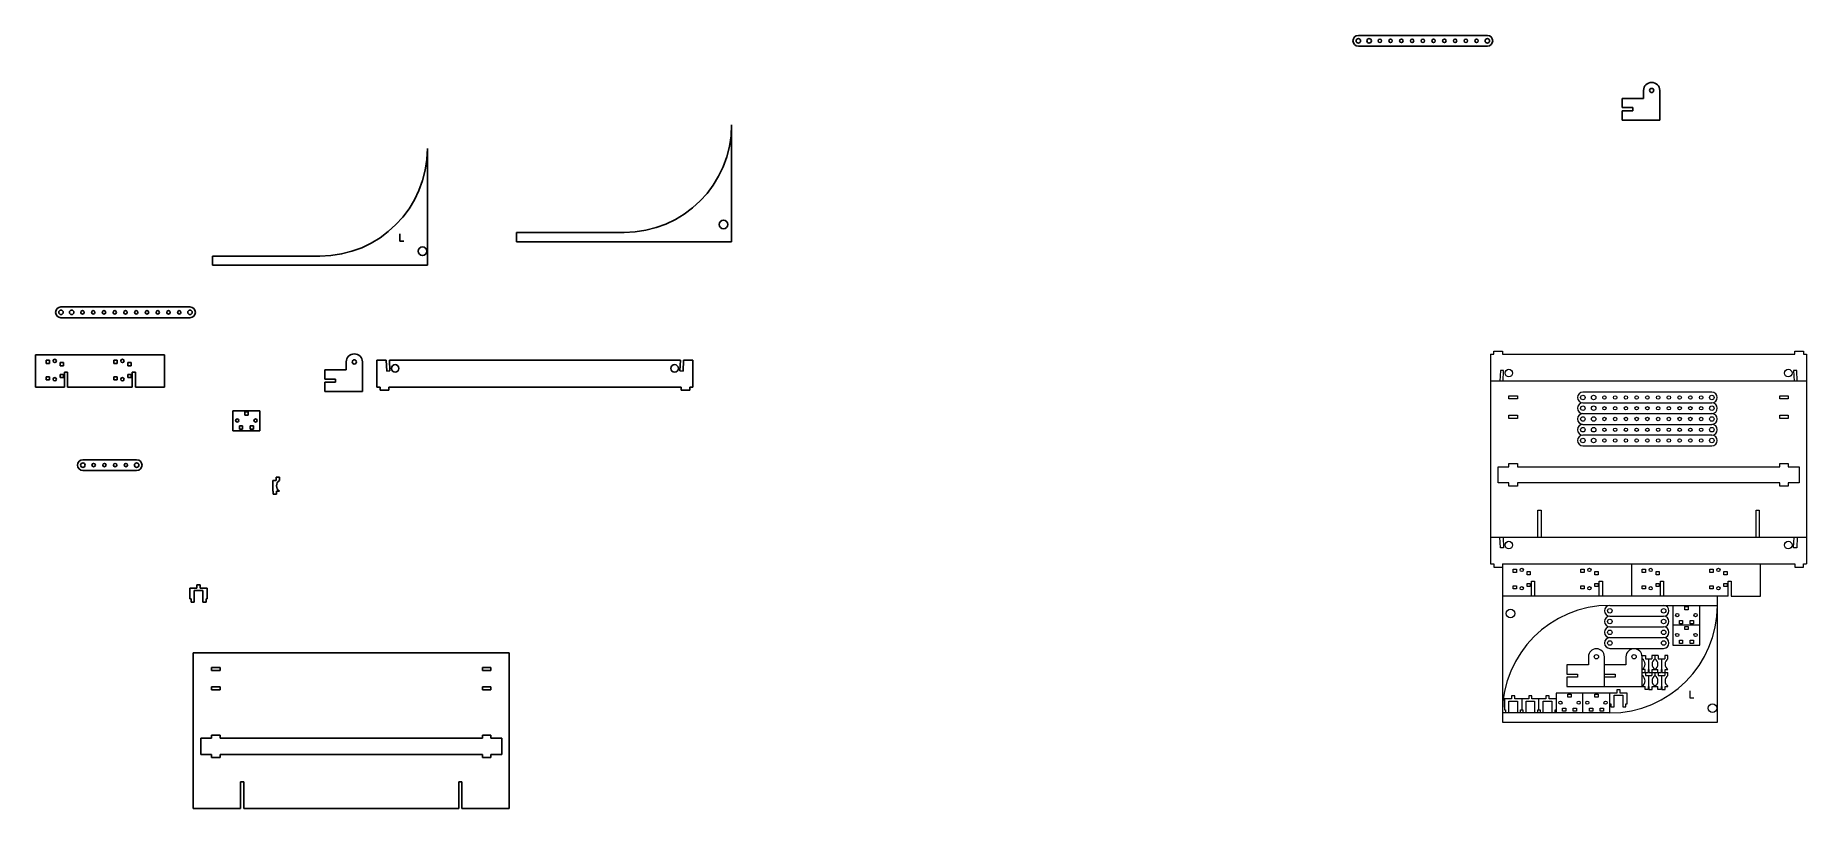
# Model space of a CAD drawing. Header units: millimetres. Extents: x -144 to 1504, y -195 to 524.
import ezdxf

# ---------------------------------------------------------------- set-up
doc = ezdxf.new("R2010")
doc.units = ezdxf.units.MM

msp = doc.modelspace()

# ---------------------------------------------------------------- linework, layer by layer
for p, q in [((1207, 524.2), (1087, 524.2)), ((1087, 514.2), (1207, 514.2)), ((1352.4, 465.5), (1332.4, 465.5)), ((1332.4, 465.5), (1332.4, 457)), ((1352.4, 473), (1352.4, 465.5)), ((1367.4, 445.5), (1367.4, 473)), ((1332.4, 457), (1342.4, 457)), ((1342.4, 454.1), (1332.4, 454.1)), ((1332.4, 454.1), (1332.4, 445.5)), ((1332.4, 445.5), (1367.4, 445.5)), ((1342.4, 457), (1342.4, 454.1)), ((503.9, 332.3), (503.9, 440.9)), ((220.9, 310.4), (220.9, 418.9)), ((195.3, 339.5), (195.3, 332.8)), ((195.3, 332.8), (199.1, 332.8)), ((403.9, 340.9), (303.9, 340.9)), ((303.9, 340.9), (303.9, 332.3)), ((303.9, 332.3), (503.9, 332.3)), ((120.9, 318.9), (20.9, 318.9)), ((20.9, 318.9), (20.9, 310.4)), ((20.9, 310.4), (220.9, 310.4)), ((0, 271.6), (-120, 271.6)), ((-120, 261.6), (0, 261.6)), ((-23.8, 227), (-143.8, 227)), ((-143.8, 227), (-143.8, 196.9)), ((-133.8, 219), (-133.8, 222)), ((-133.8, 222), (-130.8, 222)), ((-130.8, 219), (-133.8, 219)), ((-130.8, 222), (-130.8, 219)), ((-120.8, 219.9), (-117.8, 219.9)), ((-120.8, 216.9), (-120.8, 219.9)), ((-117.8, 216.9), (-120.8, 216.9)), ((-117.8, 219.9), (-117.8, 216.9)), ((-70.8, 222), (-67.8, 222)), ((-70.8, 219), (-70.8, 222)), ((-67.8, 219), (-70.8, 219)), ((-67.8, 222), (-67.8, 219)), ((-57.8, 216.9), (-57.8, 219.9)), ((-57.8, 219.9), (-54.8, 219.9)), ((-54.8, 216.9), (-57.8, 216.9)), ((-54.8, 219.9), (-54.8, 216.9)), ((-23.8, 196.9), (-23.8, 227)), ((145.4, 220.5), (145.4, 213)), ((160.4, 193), (160.4, 220.5)), ((182.6, 222), (173.9, 222)), ((173.9, 222), (173.9, 197)), ((183.1, 212), (182.6, 222)), ((456.3, 222), (185.5, 222)), ((185.5, 222), (186, 212.1)), ((455.8, 212.1), (456.3, 222)), ((459.3, 222), (458.8, 212)), ((467.9, 222), (459.3, 222)), ((467.9, 222), (467.9, 197)), ((-133.8, 206.7), (-130.8, 206.7)), ((-133.8, 203.7), (-133.8, 206.7)), ((-130.8, 203.7), (-133.8, 203.7)), ((-130.8, 206.7), (-130.8, 203.7)), ((-120.8, 208.9), (-117.8, 208.9)), ((-120.8, 205.9), (-120.8, 208.9)), ((-117.8, 205.9), (-120.8, 205.9)), ((-117.8, 208.9), (-117.8, 205.9)), ((-116.7, 211), (-113.8, 211)), ((-116.7, 196.9), (-116.7, 211)), ((-113.8, 211), (-113.8, 196.9)), ((-70.8, 206.7), (-67.8, 206.7)), ((-70.8, 203.7), (-70.8, 206.7)), ((-67.8, 203.7), (-70.8, 203.7)), ((-67.8, 206.7), (-67.8, 203.7)), ((-57.8, 205.9), (-57.8, 208.9)), ((-57.8, 208.9), (-54.8, 208.9)), ((-54.8, 205.9), (-57.8, 205.9)), ((-54.8, 208.9), (-54.8, 205.9)), ((-53.8, 196.9), (-53.8, 211)), ((-53.8, 211), (-50.8, 211)), ((-50.8, 211), (-50.8, 196.9)), ((145.4, 213), (125.4, 213)), ((125.4, 213), (125.4, 204.4)), ((125.4, 204.4), (135.4, 204.4)), ((135.4, 201.5), (125.4, 201.5)), ((125.4, 201.5), (125.4, 193)), ((135.4, 204.4), (135.4, 201.5)), ((186, 212.1), (183.1, 212)), ((458.8, 212), (455.8, 212.1)), ((-143.8, 196.9), (-116.7, 196.9)), ((-113.8, 196.9), (-53.8, 196.9)), ((-50.8, 196.9), (-23.8, 196.9)), ((125.4, 193), (160.4, 193)), ((173.9, 197), (176.9, 197)), ((176.9, 197), (176.9, 194.1)), ((176.9, 194.1), (184.9, 194.1)), ((184.9, 197), (456.9, 197)), ((184.9, 194.1), (184.9, 197)), ((456.9, 197), (456.9, 194.1)), ((456.9, 194.1), (464.9, 194.1)), ((464.9, 194.1), (464.9, 197)), ((464.9, 197), (467.9, 197)), ((65, 175), (40, 175)), ((40, 175), (40, 156.5)), ((51, 174), (54, 174)), ((51, 171), (51, 174)), ((54, 171), (51, 171)), ((54, 174), (54, 171)), ((65, 156.5), (65, 175)), ((40, 156.5), (65, 156.5)), ((46, 158), (46, 161)), ((46, 161), (49, 161)), ((49, 158), (46, 158)), ((49, 161), (49, 158)), ((56, 158), (56, 161)), ((56, 161), (59, 161)), ((59, 158), (56, 158)), ((59, 161), (59, 158)), ((-49.6, 129.5), (-99.6, 129.5)), ((-99.6, 119.5), (-49.6, 119.5)), ((80.2, 110.2), (77.2, 110.2)), ((77.2, 110.2), (77.2, 100.2)), ((77.2, 100.2), (77.5, 100.2)), ((77.5, 100.2), (77.5, 97.5)), ((80.2, 113.2), (80.2, 110.2)), ((83.2, 113.2), (80.2, 113.2)), ((80.5, 97.5), (80.5, 100.2)), ((80.5, 100.2), (83.2, 100.2)), ((83.2, 110.2), (83.2, 113.2)), ((77.5, 97.5), (80.5, 97.5)), ((0, 10), (0, 0)), ((6.5, 10), (0, 10)), ((0, 0), (1, 0)), ((1, 0), (1, -3)), ((4, -3), (4, 8)), ((4, 8), (12, 8)), ((9.5, 13), (6.5, 13)), ((6.5, 13), (6.5, 10)), ((9.5, 10), (9.5, 13)), ((16, 10), (9.5, 10)), ((12, 8), (12, -3)), ((15, 0), (16, 0)), ((15, -3), (15, 0)), ((16, 0), (16, 10)), ((1, -3), (4, -3)), ((12, -3), (15, -3)), ((297, -50), (3, -50)), ((3, -50), (3, -195)), ((20, -63.7), (28, -63.7)), ((20, -66.6), (20, -63.7)), ((28, -63.7), (28, -66.6)), ((272, -66.6), (272, -63.7)), ((272, -63.7), (280, -63.7)), ((280, -63.7), (280, -66.6)), ((297, -50), (297, -195)), ((28, -66.6), (20, -66.6)), ((20, -81.7), (28, -81.7)), ((20, -84.6), (20, -81.7)), ((28, -81.7), (28, -84.6)), ((280, -66.6), (272, -66.6)), ((272, -81.7), (280, -81.7)), ((272, -84.6), (272, -81.7)), ((280, -81.7), (280, -84.6)), ((28, -84.6), (20, -84.6)), ((280, -84.6), (272, -84.6)), ((10, -129.6), (20, -129.6)), ((10, -144.7), (10, -129.6)), ((20, -126.7), (28, -126.7)), ((20, -129.6), (20, -126.7)), ((28, -126.7), (28, -129.6)), ((28, -129.6), (272, -129.6)), ((272, -129.6), (272, -126.7)), ((272, -126.7), (280, -126.7)), ((280, -126.7), (280, -129.6)), ((280, -129.6), (290, -129.6)), ((290, -129.6), (290, -144.7)), ((20, -144.7), (10, -144.7)), ((20, -147.6), (20, -144.7)), ((28, -147.6), (20, -147.6)), ((272, -144.7), (28, -144.7)), ((28, -144.7), (28, -147.6)), ((272, -147.6), (272, -144.7)), ((280, -147.6), (272, -147.6)), ((280, -144.7), (280, -147.6)), ((290, -144.7), (280, -144.7)), ((47, -170), (50, -170)), ((47, -195), (47, -170)), ((50, -170), (50, -195)), ((250, -170), (252.9, -170)), ((250, -195), (250, -170)), ((252.9, -170), (252.9, -195)), ((3, -195), (47, -195)), ((50, -195), (250, -195)), ((252.9, -195), (297, -195))]:
    msp.add_line(p, q)
at = {"lineweight": 0}
for p, q in [((1210, 227.6), (1210, 32.6)), ((1210, 227.6), (1213, 227.6)), ((1213, 227.6), (1213, 230.5)), ((1213, 230.5), (1221, 230.5)), ((1221, 230.5), (1221, 227.6)), ((1221, 227.6), (1493, 227.6)), ((1493, 227.6), (1493, 230.5)), ((1493, 230.5), (1501, 230.5)), ((1501, 230.5), (1501, 227.6)), ((1501, 227.6), (1504, 227.6)), ((1504, 227.6), (1504, 32.6)), ((1504, 202.6), (1210, 202.6)), ((1219.2, 212.6), (1218.7, 202.6)), ((1222.1, 212.4), (1219.2, 212.6)), ((1221.6, 202.6), (1222.1, 212.4)), ((1494.8, 212.6), (1491.9, 212.4)), ((1491.9, 212.4), (1492.4, 202.6)), ((1495.4, 202.6), (1494.8, 212.6)), ((1227, 188.9), (1235, 188.9)), ((1227, 186), (1227, 188.9)), ((1235, 186), (1227, 186)), ((1235, 188.9), (1235, 186)), ((1415.9, 192.4), (1295.9, 192.4)), ((1295.9, 182.4), (1415.9, 182.4)), ((1479, 186), (1479, 188.9)), ((1479, 188.9), (1487, 188.9)), ((1487, 186), (1479, 186)), ((1487, 188.9), (1487, 186)), ((1227, 170.9), (1235, 170.9)), ((1227, 168), (1227, 170.9)), ((1235, 168), (1227, 168)), ((1235, 170.9), (1235, 168)), ((1295.9, 172.4), (1415.9, 172.4)), ((1479, 170.9), (1487, 170.9)), ((1479, 168), (1479, 170.9)), ((1487, 168), (1479, 168)), ((1487, 170.9), (1487, 168)), ((1295.9, 162.4), (1415.9, 162.4)), ((1415.9, 152.4), (1295.9, 152.4)), ((1295.9, 142.4), (1415.9, 142.4)), ((1217, 123), (1227, 123)), ((1217, 107.9), (1217, 123)), ((1227, 125.9), (1235, 125.9)), ((1227, 123), (1227, 125.9)), ((1235, 125.9), (1235, 123)), ((1235, 123), (1479, 123)), ((1479, 123), (1479, 125.9)), ((1479, 125.9), (1487, 125.9)), ((1487, 125.9), (1487, 123)), ((1487, 123), (1497, 123)), ((1497, 123), (1497, 107.9)), ((1227, 107.9), (1217, 107.9)), ((1227, 105), (1227, 107.9)), ((1235, 105), (1227, 105)), ((1479, 107.9), (1235, 107.9)), ((1235, 107.9), (1235, 105)), ((1479, 105), (1479, 107.9)), ((1487, 105), (1479, 105)), ((1487, 107.9), (1487, 105)), ((1497, 107.9), (1487, 107.9)), ((1254.1, 82.6), (1257, 82.6)), ((1254.1, 57.6), (1254.1, 82.6)), ((1257, 82.6), (1257, 57.6)), ((1457, 82.6), (1460, 82.6)), ((1457, 57.6), (1457, 82.6)), ((1460, 82.6), (1460, 57.6)), ((1210, 57.6), (1504, 57.6)), ((1219.2, 47.6), (1218.7, 57.6)), ((1221.6, 57.6), (1222.1, 47.7)), ((1491.9, 47.7), (1492.4, 57.6)), ((1495.4, 57.6), (1494.8, 47.6)), ((1222.1, 47.7), (1219.2, 47.6)), ((1494.8, 47.6), (1491.9, 47.7)), ((1210, 32.6), (1213, 32.6)), ((1213, 32.6), (1213, 29.7)), ((1213, 29.7), (1221, 29.7)), ((1221, 32.6), (1493, 32.6)), ((1221, 32.6), (1221, -114.5)), ((1231, 24.6), (1231, 27.6)), ((1231, 27.6), (1234, 27.6)), ((1234, 24.6), (1231, 24.6)), ((1234, 27.6), (1234, 24.6)), ((1244, 25.5), (1247, 25.5)), ((1244, 22.5), (1244, 25.5)), ((1247, 22.5), (1244, 22.5)), ((1247, 25.5), (1247, 22.5)), ((1248.1, 16.6), (1251, 16.6)), ((1248.1, 2.5), (1248.1, 16.6)), ((1251, 16.6), (1251, 2.5)), ((1294, 27.6), (1297, 27.6)), ((1294, 24.6), (1294, 27.6)), ((1297, 24.6), (1294, 24.6)), ((1297, 27.6), (1297, 24.6)), ((1307, 22.5), (1307, 25.5)), ((1307, 25.5), (1310, 25.5)), ((1310, 22.5), (1307, 22.5)), ((1310, 25.5), (1310, 22.5)), ((1311, 2.5), (1311, 16.6)), ((1311, 16.6), (1314, 16.6)), ((1314, 16.6), (1314, 2.5)), ((1341, 32.6), (1341, 2.5)), ((1351, 24.6), (1351, 27.6)), ((1351, 27.6), (1354, 27.6)), ((1354, 24.6), (1351, 24.6)), ((1354, 27.6), (1354, 24.6)), ((1364, 25.5), (1367, 25.5)), ((1364, 22.5), (1364, 25.5)), ((1367, 22.5), (1364, 22.5)), ((1367, 25.5), (1367, 22.5)), ((1368.1, 16.6), (1371, 16.6)), ((1368.1, 2.5), (1368.1, 16.6)), ((1371, 16.6), (1371, 2.5)), ((1414, 27.6), (1417, 27.6)), ((1414, 24.6), (1414, 27.6)), ((1417, 24.6), (1414, 24.6)), ((1417, 27.6), (1417, 24.6)), ((1427, 22.5), (1427, 25.5)), ((1427, 25.5), (1430, 25.5)), ((1430, 22.5), (1427, 22.5)), ((1430, 25.5), (1430, 22.5)), ((1431, 2.5), (1431, 16.6)), ((1431, 16.6), (1434, 16.6)), ((1434, 16.6), (1434, 2.5)), ((1461, 2.5), (1461, 32.6)), ((1493, 32.6), (1493, 29.7)), ((1493, 29.7), (1501, 29.7)), ((1501, 29.7), (1501, 32.6)), ((1501, 32.6), (1504, 32.6)), ((1431, 2.5), (1221, 2.5)), ((1231, 12.3), (1234, 12.3)), ((1231, 9.3), (1231, 12.3)), ((1234, 9.3), (1231, 9.3)), ((1234, 12.3), (1234, 9.3)), ((1244, 14.5), (1247, 14.5)), ((1244, 11.5), (1244, 14.5)), ((1247, 11.5), (1244, 11.5)), ((1247, 14.5), (1247, 11.5)), ((1294, 12.3), (1297, 12.3)), ((1294, 9.3), (1294, 12.3)), ((1297, 9.3), (1294, 9.3)), ((1297, 12.3), (1297, 9.3)), ((1307, 11.5), (1307, 14.5)), ((1307, 14.5), (1310, 14.5)), ((1310, 11.5), (1307, 11.5)), ((1310, 14.5), (1310, 11.5)), ((1351, 12.3), (1354, 12.3)), ((1351, 9.3), (1351, 12.3)), ((1354, 9.3), (1351, 9.3)), ((1354, 12.3), (1354, 9.3)), ((1364, 14.5), (1367, 14.5)), ((1364, 11.5), (1364, 14.5)), ((1367, 11.5), (1364, 11.5)), ((1367, 14.5), (1367, 11.5)), ((1414, 12.3), (1417, 12.3)), ((1414, 9.3), (1414, 12.3)), ((1417, 9.3), (1414, 9.3)), ((1417, 12.3), (1417, 9.3)), ((1421, -114.5), (1421, 2.5)), ((1427, 11.5), (1427, 14.5)), ((1427, 14.5), (1430, 14.5)), ((1430, 11.5), (1427, 11.5)), ((1430, 14.5), (1430, 11.5)), ((1434, 2.5), (1461, 2.5)), ((1321, -6), (1421, -6)), ((1321, -16), (1371, -16)), ((1379.7, -6), (1379.7, -43)), ((1390.7, -7), (1393.7, -7)), ((1390.7, -10), (1390.7, -7)), ((1393.7, -10), (1390.7, -10)), ((1393.7, -7), (1393.7, -10)), ((1404.7, -43), (1404.7, -6)), ((1321, -26), (1371, -26)), ((1404.7, -24.5), (1379.7, -24.5)), ((1385.7, -23), (1385.7, -20)), ((1385.7, -20), (1388.7, -20)), ((1388.7, -23), (1385.7, -23)), ((1388.7, -20), (1388.7, -23)), ((1390.7, -25.5), (1393.7, -25.5)), ((1390.7, -28.5), (1390.7, -25.5)), ((1393.7, -28.5), (1390.7, -28.5)), ((1393.7, -25.5), (1393.7, -28.5)), ((1395.7, -23), (1395.7, -20)), ((1395.7, -20), (1398.7, -20)), ((1398.7, -23), (1395.7, -23)), ((1398.7, -20), (1398.7, -23)), ((1321, -36), (1371, -36)), ((1321, -46), (1371, -46)), ((1379.7, -43), (1404.7, -43)), ((1385.7, -41.5), (1385.7, -38.5)), ((1385.7, -38.5), (1388.7, -38.5)), ((1388.7, -41.5), (1385.7, -41.5)), ((1388.7, -38.5), (1388.7, -41.5)), ((1395.7, -41.5), (1395.7, -38.5)), ((1395.7, -38.5), (1398.7, -38.5)), ((1398.7, -41.5), (1395.7, -41.5)), ((1398.7, -38.5), (1398.7, -41.5)), ((1301, -61.3), (1281, -61.3)), ((1281, -61.3), (1281, -69.9)), ((1301, -53.8), (1301, -61.3)), ((1316, -81.3), (1316, -53.8)), ((1336, -61.3), (1316, -61.3)), ((1336, -53.8), (1336, -61.3)), ((1351, -52.6), (1354, -52.6)), ((1351, -81.3), (1351, -52.6)), ((1353.7, -65.6), (1351, -65.6)), ((1353.7, -68.3), (1353.7, -65.6)), ((1354, -52.6), (1354, -55.6)), ((1354, -55.6), (1360, -55.6)), ((1357.3, -65.6), (1356.7, -65.6)), ((1356.7, -65.6), (1356.7, -68.3)), ((1357, -55.6), (1357, -65.6)), ((1357.3, -65.6), (1357.3, -68.3)), ((1360, -52.6), (1360, -55.6)), ((1366, -52.6), (1360, -52.6)), ((1360.3, -68.3), (1360.3, -65.6)), ((1360.3, -65.6), (1365.7, -65.6)), ((1363, -55.6), (1363, -52.6)), ((1365.7, -68.3), (1365.7, -65.6)), ((1366, -52.6), (1366, -55.6)), ((1366, -55.6), (1372, -55.6)), ((1369.3, -65.6), (1368.7, -65.6)), ((1368.7, -65.6), (1368.7, -68.3)), ((1369, -55.6), (1369, -65.6)), ((1369.3, -65.6), (1369.3, -68.3)), ((1372, -52.6), (1372, -55.6)), ((1375, -52.6), (1372, -52.6)), ((1372.3, -68.3), (1372.3, -65.6)), ((1372.3, -65.6), (1375, -65.6)), ((1375, -55.6), (1375, -52.6)), ((1281, -69.9), (1291, -69.9)), ((1291, -72.8), (1281, -72.8)), ((1281, -72.8), (1281, -81.3)), ((1281, -81.3), (1353.7, -81.3)), ((1291, -69.9), (1291, -72.8)), ((1316, -69.9), (1326, -69.9)), ((1326, -72.8), (1316, -72.8)), ((1326, -69.9), (1326, -72.8)), ((1351, -68.3), (1356.7, -68.3)), ((1353.7, -84.1), (1353.7, -81.3)), ((1354, -68.3), (1354, -71.3)), ((1354, -71.3), (1360, -71.3)), ((1357.3, -81.3), (1356.7, -81.3)), ((1356.7, -81.3), (1356.7, -84.1)), ((1357, -71.3), (1357, -81.3)), ((1357.3, -68.3), (1368.7, -68.3)), ((1357.3, -81.3), (1357.3, -84.1)), ((1360, -68.3), (1360, -71.3)), ((1360.3, -84.1), (1360.3, -81.3)), ((1360.3, -81.3), (1365.7, -81.3)), ((1363, -71.3), (1363, -68.3)), ((1365.7, -84.1), (1365.7, -81.3)), ((1366, -68.3), (1366, -71.3)), ((1366, -71.3), (1372, -71.3)), ((1369.3, -81.3), (1368.7, -81.3)), ((1368.7, -81.3), (1368.7, -84.1)), ((1369, -71.3), (1369, -81.3)), ((1369.3, -68.3), (1375, -68.3)), ((1369.3, -81.3), (1369.3, -84.1)), ((1372, -68.3), (1372, -71.3)), ((1372.3, -84.1), (1372.3, -81.3)), ((1372.3, -81.3), (1375, -81.3)), ((1375, -71.3), (1375, -68.3)), ((1223, -93), (1223, -103)), ((1229.5, -93), (1223, -93)), ((1227, -106), (1227, -95)), ((1227, -95), (1235, -95)), ((1232.5, -90), (1229.5, -90)), ((1229.5, -90), (1229.5, -93)), ((1232.5, -93), (1232.5, -90)), ((1245.5, -93), (1232.5, -93)), ((1235, -95), (1235, -106)), ((1239, -93), (1239, -103)), ((1243, -106), (1243, -95)), ((1243, -95), (1251, -95)), ((1248.5, -90), (1245.5, -90)), ((1245.5, -90), (1245.5, -93)), ((1248.5, -93), (1248.5, -90)), ((1261.5, -93), (1248.5, -93)), ((1251, -95), (1251, -106)), ((1255, -103), (1255, -93)), ((1259, -106), (1259, -95)), ((1259, -95), (1267, -95)), ((1264.5, -90), (1261.5, -90)), ((1261.5, -90), (1261.5, -93)), ((1264.5, -93), (1264.5, -90)), ((1271, -93), (1264.5, -93)), ((1267, -95), (1267, -106)), ((1327.5, -87.5), (1271, -87.5)), ((1271, -87.5), (1271, -106)), ((1282, -88.5), (1285, -88.5)), ((1282, -91.5), (1282, -88.5)), ((1285, -91.5), (1282, -91.5)), ((1285, -88.5), (1285, -91.5)), ((1296, -106), (1296, -87.5)), ((1307, -88.5), (1310, -88.5)), ((1307, -91.5), (1307, -88.5)), ((1310, -91.5), (1307, -91.5)), ((1310, -88.5), (1310, -91.5)), ((1321, -106), (1321, -87.5)), ((1321, -97.5), (1322, -97.5)), ((1322, -97.5), (1322, -100.5)), ((1325, -100.5), (1325, -89.5)), ((1325, -89.5), (1333, -89.5)), ((1330.5, -84.5), (1327.5, -84.5)), ((1327.5, -84.5), (1327.5, -87.5)), ((1330.5, -87.5), (1330.5, -84.5)), ((1337, -87.5), (1330.5, -87.5)), ((1333, -89.5), (1333, -100.5)), ((1336, -97.5), (1337, -97.5)), ((1336, -100.5), (1336, -97.5)), ((1337, -97.5), (1337, -87.5)), ((1356.7, -84.1), (1353.7, -84.1)), ((1357.3, -84.1), (1360.3, -84.1)), ((1368.7, -84.1), (1365.7, -84.1)), ((1369.3, -84.1), (1372.3, -84.1)), ((1395.4, -85.4), (1395.4, -92.1)), ((1395.4, -92.1), (1399.2, -92.1)), ((1321, -106), (1221, -106)), ((1221, -114.5), (1421, -114.5)), ((1223, -103), (1224, -103)), ((1224, -103), (1224, -106)), ((1238, -103), (1240, -103)), ((1238, -106), (1238, -103)), ((1240, -103), (1240, -106)), ((1254, -103), (1256, -103)), ((1254, -106), (1254, -103)), ((1256, -103), (1256, -106)), ((1270, -103), (1271, -103)), ((1270, -106), (1270, -103)), ((1277, -104.5), (1277, -101.5)), ((1277, -101.5), (1280, -101.5)), ((1280, -104.5), (1277, -104.5)), ((1280, -101.5), (1280, -104.5)), ((1287, -104.5), (1287, -101.5)), ((1287, -101.5), (1290, -101.5)), ((1290, -104.5), (1287, -104.5)), ((1290, -101.5), (1290, -104.5)), ((1302, -104.5), (1302, -101.5)), ((1302, -101.5), (1305, -101.5)), ((1305, -104.5), (1302, -104.5)), ((1305, -101.5), (1305, -104.5)), ((1312, -104.5), (1312, -101.5)), ((1312, -101.5), (1315, -101.5)), ((1315, -104.5), (1312, -104.5)), ((1315, -101.5), (1315, -104.5)), ((1322, -100.5), (1325, -100.5)), ((1333, -100.5), (1336, -100.5))]:
    msp.add_line(p, q, dxfattribs=at)
for centre, radius in [((1087, 519.2), 2.1), ((1097, 519.2), 2.1), ((1107, 519.2), 1.6), ((1117, 519.2), 1.6), ((1127, 519.2), 1.6), ((1137, 519.2), 1.6), ((1147, 519.2), 1.6), ((1157, 519.2), 1.6), ((1167, 519.2), 1.6), ((1177, 519.2), 1.6), ((1187, 519.2), 1.6), ((1197, 519.2), 1.6), ((1207, 519.2), 2.1), ((1359.9, 473), 1.98), ((496.4, 348.4), 4), ((216.4, 323.4), 4), ((-120, 266.6), 2.1), ((-110, 266.6), 2.1), ((-100, 266.6), 1.6), ((-90, 266.6), 1.6), ((-80, 266.6), 1.6), ((-70, 266.6), 1.6), ((-60, 266.6), 1.6), ((-50, 266.6), 1.6), ((-40, 266.6), 1.6), ((-30, 266.6), 1.6), ((-20, 266.6), 1.6), ((-10, 266.6), 1.6), ((0, 266.6), 2.1), ((-125.8, 221.4), 1.5), ((-62.8, 221.4), 1.5), ((152.9, 220.5), 1.98), ((190.9, 214.5), 3.5), ((450.9, 214.5), 3.5), ((-125.8, 204.4), 1.5), ((-62.8, 204.4), 1.5), ((44, 166), 1.5), ((61, 166), 1.5), ((-99.6, 124.5), 2.1), ((-89.6, 124.5), 1.6), ((-79.6, 124.5), 1.6), ((-69.6, 124.5), 1.6), ((-59.6, 124.5), 1.6), ((-49.6, 124.5), 2.1)]:
    msp.add_circle(centre, radius)
for centre, radius in [((1227, 210.1), 3.5), ((1487, 210.1), 3.5), ((1295.9, 187.4), 2.1), ((1305.9, 187.4), 2.1), ((1315.9, 187.4), 1.6), ((1325.9, 187.4), 1.6), ((1335.9, 187.4), 1.6), ((1345.9, 187.4), 1.6), ((1355.9, 187.4), 1.6), ((1365.9, 187.4), 1.6), ((1375.9, 187.4), 1.6), ((1385.9, 187.4), 1.6), ((1395.9, 187.4), 1.6), ((1405.9, 187.4), 1.6), ((1415.9, 187.4), 2.1), ((1295.9, 177.4), 2.1), ((1295.9, 167.4), 2.1), ((1305.9, 177.4), 2.1), ((1305.9, 167.4), 2.1), ((1315.9, 177.4), 1.6), ((1315.9, 167.4), 1.6), ((1325.9, 177.4), 1.6), ((1325.9, 167.4), 1.6), ((1335.9, 177.4), 1.6), ((1335.9, 167.4), 1.6), ((1345.9, 177.4), 1.6), ((1345.9, 167.4), 1.6), ((1355.9, 177.4), 1.6), ((1355.9, 167.4), 1.6), ((1365.9, 177.4), 1.6), ((1365.9, 167.4), 1.6), ((1375.9, 177.4), 1.6), ((1375.9, 167.4), 1.6), ((1385.9, 177.4), 1.6), ((1385.9, 167.4), 1.6), ((1395.9, 177.4), 1.6), ((1395.9, 167.4), 1.6), ((1405.9, 177.4), 1.6), ((1405.9, 167.4), 1.6), ((1415.9, 177.4), 2.1), ((1415.9, 167.4), 2.1), ((1295.9, 157.4), 2.1), ((1295.9, 147.4), 2.1), ((1305.9, 157.4), 2.1), ((1305.9, 147.4), 2.1), ((1315.9, 157.4), 1.6), ((1315.9, 147.4), 1.6), ((1325.9, 157.4), 1.6), ((1325.9, 147.4), 1.6), ((1335.9, 157.4), 1.6), ((1335.9, 147.4), 1.6), ((1345.9, 157.4), 1.6), ((1345.9, 147.4), 1.6), ((1355.9, 157.4), 1.6), ((1355.9, 147.4), 1.6), ((1365.9, 157.4), 1.6), ((1365.9, 147.4), 1.6), ((1375.9, 157.4), 1.6), ((1375.9, 147.4), 1.6), ((1385.9, 157.4), 1.6), ((1385.9, 147.4), 1.6), ((1395.9, 157.4), 1.6), ((1395.9, 147.4), 1.6), ((1405.9, 157.4), 1.6), ((1405.9, 147.4), 1.6), ((1415.9, 157.4), 2.1), ((1415.9, 147.4), 2.1), ((1227, 50.1), 3.5), ((1487, 50.1), 3.5), ((1239, 27), 1.5), ((1302, 27), 1.5), ((1359, 27), 1.5), ((1422, 27), 1.5), ((1239, 10), 1.5), ((1302, 10), 1.5), ((1359, 10), 1.5), ((1422, 10), 1.5), ((1228.5, -13.5), 4), ((1321, -11), 2.1), ((1371, -11), 2.1), ((1383.7, -15), 1.5), ((1400.7, -15), 1.5), ((1321, -21), 2.1), ((1321, -31), 2.1), ((1371, -21), 2.1), ((1371, -31), 2.1), ((1383.7, -33.5), 1.5), ((1400.7, -33.5), 1.5), ((1321, -41), 2.1), ((1371, -41), 2.1), ((1308.5, -53.8), 1.98), ((1343.5, -53.8), 1.98), ((1275, -96.5), 1.5), ((1292, -96.5), 1.5), ((1300, -96.5), 1.5), ((1317, -96.5), 1.5), ((1416.5, -101.5), 4)]:
    msp.add_circle(centre, radius, dxfattribs=at)
for centre, radius, start, end in [((1087, 519.2), 5, 90, 270), ((1207, 519.2), 5, 270, 90), ((1359.9, 473), 7.5, 0, 180), ((403.9, 440.9), 100, 270, 0), ((120.9, 418.9), 100, 270, 0), ((-120, 266.6), 5, 90, 270), ((0, 266.6), 5, 270, 90), ((152.9, 220.5), 7.5, 0, 180), ((-99.6, 124.5), 5, 90, 270), ((-49.6, 124.5), 5, 270, 90), ((86.5, 105.2), 6, 123.5573, 236.4427)]:
    msp.add_arc(centre, radius, start, end)
for centre, radius, start, end in [((1295.9, 187.4), 5, 90, 270), ((1295.9, 177.4), 5, 90, 270), ((1415.9, 187.4), 5, 270, 90), ((1415.9, 177.4), 5, 270, 90), ((1295.9, 167.4), 5, 90, 270), ((1415.9, 167.4), 5, 270, 90), ((1295.9, 157.4), 5, 90, 270), ((1295.9, 147.4), 5, 90, 270), ((1415.9, 157.4), 5, 270, 90), ((1415.9, 147.4), 5, 270, 90), ((1321, -106), 100, 90, 180), ((1321, -11), 5, 90, 270), ((1321, -21), 5, 90, 270), ((1321, -6), 100, 270, 0), ((1371, -11), 5, 270, 90), ((1371, -21), 5, 270, 90), ((1321, -31), 5, 90, 270), ((1371, -31), 5, 270, 90), ((1308.5, -53.8), 7.5, 0, 180), ((1321, -41), 5, 90, 270), ((1343.5, -53.8), 7.5, 0, 180), ((1371, -41), 5, 270, 90), ((1347.7, -60.6), 6, 303.5573, 56.4427), ((1366.3, -60.6), 6, 123.5573, 236.4427), ((1359.7, -60.6), 6, 303.5573, 56.4427), ((1378.3, -60.6), 6, 123.5573, 236.4427), ((1347.7, -76.3), 6, 303.5573, 56.4427), ((1366.3, -76.3), 6, 123.5573, 236.4427), ((1359.7, -76.3), 6, 303.5573, 56.4427), ((1378.3, -76.3), 6, 123.5573, 236.4427)]:
    msp.add_arc(centre, radius, start, end, dxfattribs=at)

doc.saveas('drawing.dxf')
